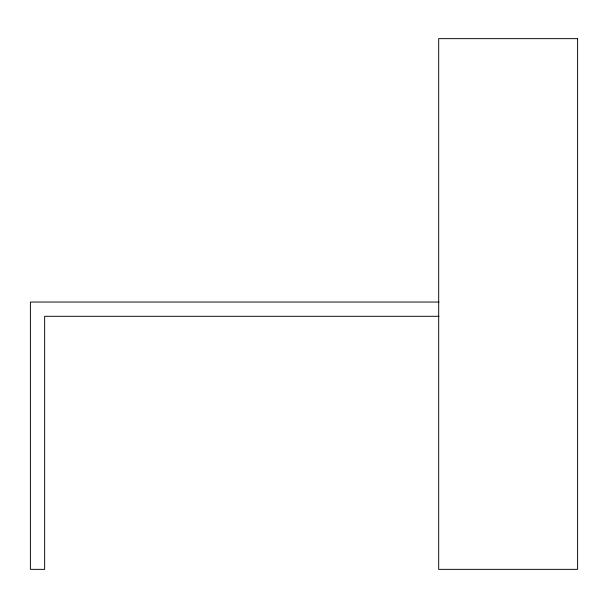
<?xml version="1.0" encoding="UTF-8"?>
<svg xmlns="http://www.w3.org/2000/svg" width="608" height="608" viewBox="0 0 608 608"><rect width="100%" height="100%" fill="white"/><g stroke="black" fill="none" stroke-linecap="round" stroke-linejoin="round"><path stroke-width="0.91" d="M439.06 302.047L30.4 302.047L30.4 569.354L44.65 569.354L44.65 316.297L439.06 316.297M577.6 38.646L438.687 38.646L438.687 569.354L577.6 569.354L577.6 38.646"/></g></svg>
